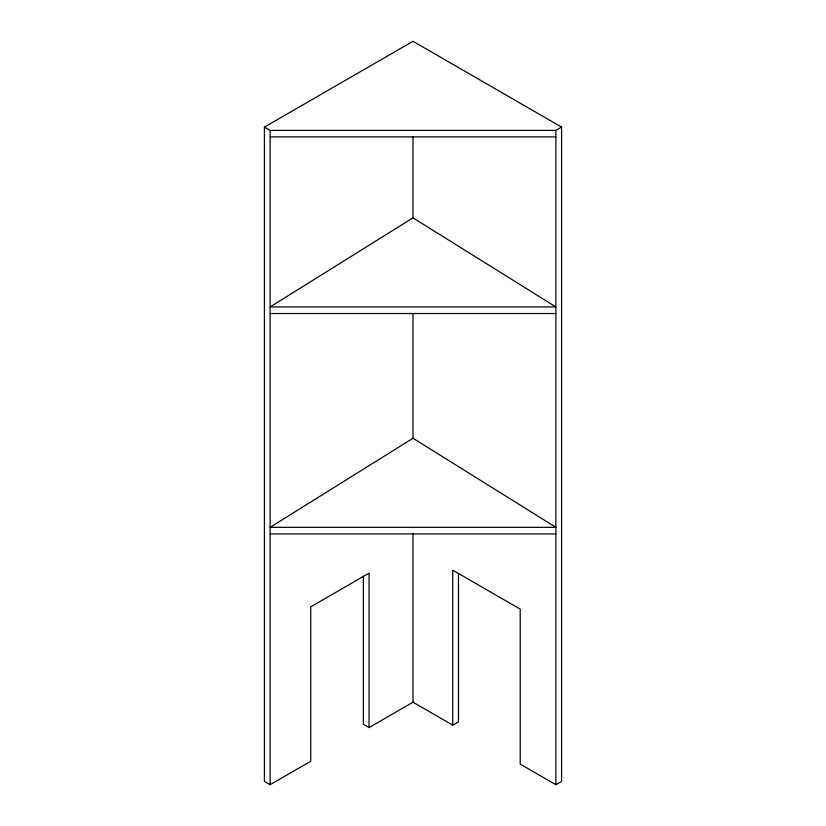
<?xml version="1.0" encoding="UTF-8"?>
<svg xmlns="http://www.w3.org/2000/svg" width="826" height="826" viewBox="0 0 826 826"><rect width="100%" height="100%" fill="white"/><g stroke="black" fill="none" stroke-linecap="round" stroke-linejoin="round"><path stroke-width="1.24" d="M413 217.847L270.123 306.942L555.877 306.942L413 217.847L413 136.651M413 438.255L270.123 527.339L555.877 527.339L413 438.255L413 313.322M363.347 576.29L363.347 724.278L369.057 727.582L369.057 573.161L310.762 606.811L310.762 761.242L270.123 784.7L264.413 781.396L264.413 127.09L413 41.3L561.587 127.09L561.587 781.396L555.877 784.7L520.215 764.112L520.215 609.134L452.741 570.177L452.741 725.156L458.451 721.852L458.451 573.275M264.413 127.09L270.123 130.384L555.877 130.384L561.587 127.09M369.057 727.582L413 702.214L452.741 725.156M270.123 136.889L555.877 136.889M270.123 313.539L555.877 313.539M270.123 533.937L555.877 533.937M555.877 130.384L555.877 784.7M413 533.751L413 702.214M270.123 130.384L270.123 784.7"/></g></svg>
